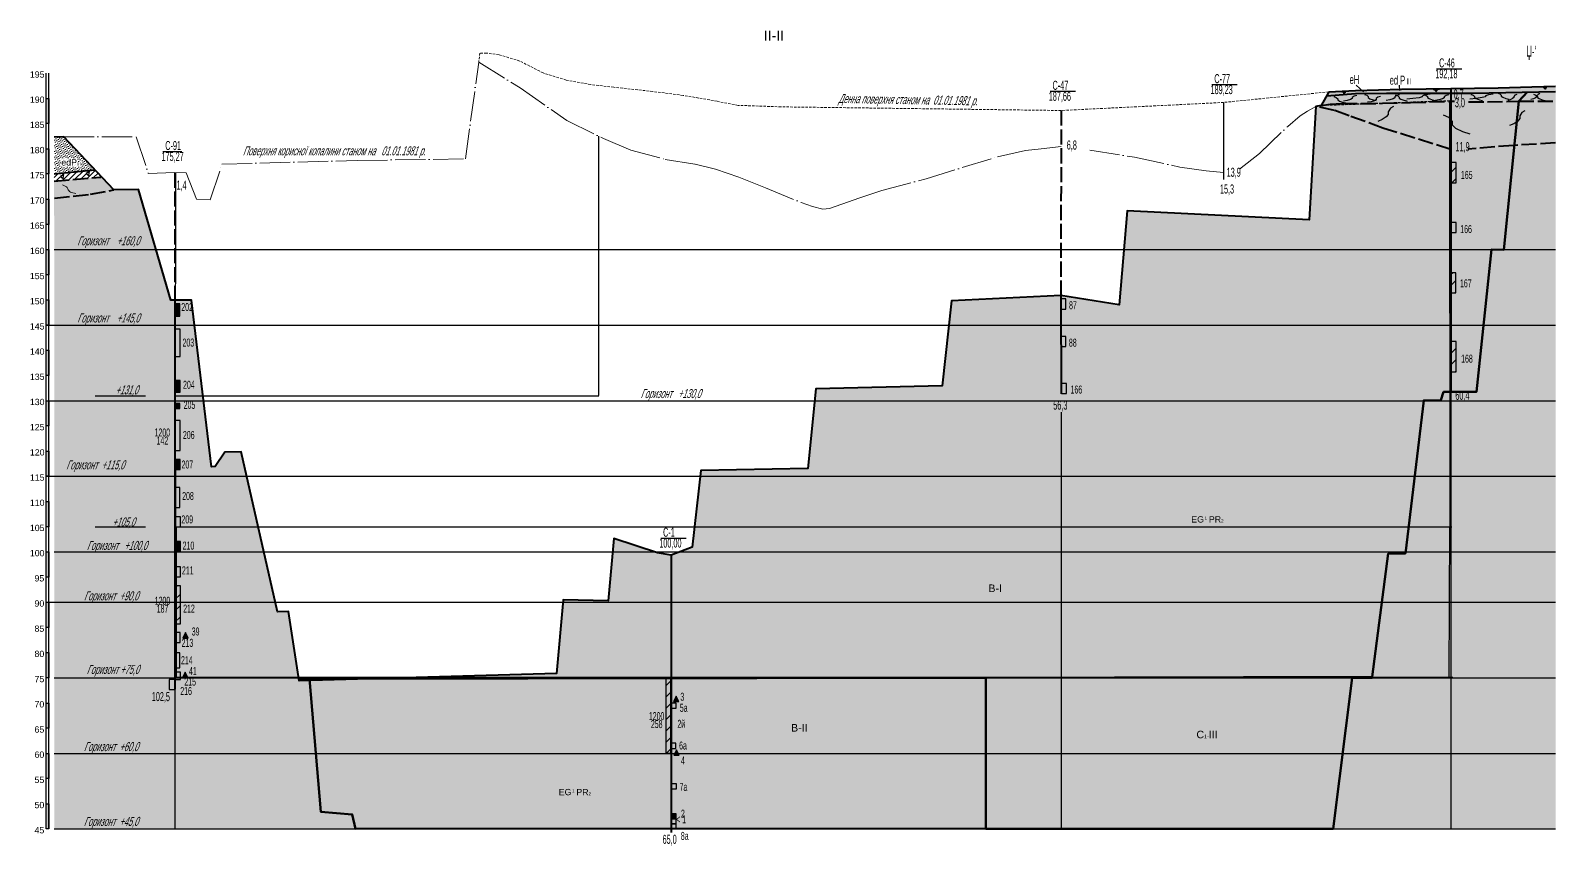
# Model space of a CAD drawing. Header units: millimetres. Extents: x 22962 to 25865, y 7703 to 10550.
# Drawn here: x 22962 to 24172, y 9159 to 9807 of the extents above; entities that cross this region are included whole.
import ezdxf

# ---------------------------------------------------------------- set-up
doc = ezdxf.new("R2010")
doc.units = ezdxf.units.MM
for name, pattern in [('ACAD_ISO02W100', [15, 12, -3]), ('ACAD_ISO04W100', [30, 24, -3, 0, -3]), ('DASHED', [0.75, 0.5, -0.25]), ('JIS_02_2.0', [3, 2, -1])]:
    doc.linetypes.add(name, pattern=pattern)
doc.styles.get("Standard").update_dxf_attribs({"font": 'arial.ttf'})

msp = doc.modelspace()

# ---------------------------------------------------------------- hatches: boundary and pattern name
at = {"lineweight": 20}
h = msp.add_hatch(dxfattribs=at)
h.set_pattern_fill('CROSS', scale=2)
h.paths.add_polyline_path([(23986.3, 9747.1), (23982.1, 9746.2), (23976.8, 9656.2), (23832.3, 9663.4), (23826, 9588.8), (23779.6, 9596.1), (23692.7, 9591.8), (23685.3, 9524.4), (23585.2, 9521.9), (23578.8, 9458.8), (23493.9, 9457.2), (23486.9, 9396.3), (23470.2, 9389.9), (23459.4, 9391.8), (23424.7, 9403.1), (23420.3, 9353.6), (23384.5, 9354.4), (23379.4, 9296.1), (23175.1, 9290.2), (23166.7, 9345.3), (23157.9, 9345), (23128.9, 9472.1), (23116, 9471.7), (23108.3, 9460.4), (23105.4, 9460.1), (23089.5, 9592.3), (23073.1, 9592.3), (23047.5, 9680.3), (23028, 9680), (23018.3, 9690.3), (22980.6, 9686.9), (22980.7, 9172.6), (24172.2, 9172.6), (24172.2, 9750.4), (24172.2, 9758.1), (24106.3, 9756.8), (24089.1, 9756.7), (24038, 9756.7), (24014.2, 9756.7), (23990.6, 9754.7)])
h = msp.add_hatch(dxfattribs=at)
h.set_pattern_fill('DOTS', angle=45)
h.paths.add_polyline_path([(24172.2, 9758.1), (24106.3, 9756.8), (24089.1, 9756.7), (24038, 9756.7), (24014.2, 9756.7), (23990.6, 9754.7), (23992.3, 9757.8), (24013.4, 9759), (24049.9, 9759.9), (24089.1, 9760.6), (24126.7, 9760.9), (24153.4, 9761.7), (24172.2, 9762.3)])
h = msp.add_hatch(color=256)
h.dxf.hatch_style = 1
h.paths.add_polyline_path([(22976.3, 9732.6), (22974.3, 9732.6), (22974.3, 9752.6), (22976.3, 9752.6)])
h = msp.add_hatch(dxfattribs=at)
h.set_pattern_fill('DOTS', angle=45)
h.paths.add_polyline_path([(22980.7, 9692.6), (23012.9, 9696), (22988.3, 9722), (22980.6, 9721.9)])
h = msp.add_hatch(color=256)
h.dxf.hatch_style = 1
h.paths.add_polyline_path([(22976.3, 9692.6), (22974.3, 9692.6), (22974.3, 9712.6), (22976.3, 9712.6)])
h = msp.add_hatch(dxfattribs=at)
h.set_pattern_fill('ANSI31', color=32)
h.paths.add_polyline_path([(22980.7, 9692.6), (22980.6, 9686.9), (23018.3, 9690.3), (23012.9, 9696)])
h = msp.add_hatch()
h.set_pattern_fill('ANSI31', scale=2)
h.paths.add_polyline_path([(24089.3, 9685.6), (24093.3, 9685.6), (24093.3, 9701.6), (24089.3, 9701.6)])
h = msp.add_hatch(color=256)
h.dxf.hatch_style = 1
h.paths.add_polyline_path([(22976.3, 9652.6), (22974.3, 9652.6), (22974.3, 9672.6), (22976.3, 9672.6)])
h = msp.add_hatch(color=256)
h.dxf.hatch_style = 1
h.paths.add_polyline_path([(22976.3, 9612.6), (22974.3, 9612.6), (22974.3, 9632.6), (22976.3, 9632.6)])
h = msp.add_hatch()
h.set_pattern_fill('ANSI31', scale=2)
h.paths.add_polyline_path([(24089.2, 9598.2), (24093.2, 9598.2), (24093.2, 9614.2), (24089.2, 9614.2)])
h = msp.add_hatch(color=256)
h.dxf.hatch_style = 1
h.paths.add_polyline_path([(22976.3, 9572.6), (22974.3, 9572.6), (22974.3, 9592.6), (22976.3, 9592.6)])
h = msp.add_hatch(color=7)
h.dxf.hatch_style = 1
h.paths.add_polyline_path([(23076.3, 9579.6), (23080.3, 9579.6), (23080.3, 9589.6), (23076.3, 9589.6)])
h = msp.add_hatch(color=7)
h.dxf.hatch_style = 1
h.paths.add_polyline_path([(23076.5, 9547.6), (23080.5, 9547.6), (23080.5, 9569.4), (23076.5, 9569.4)])
h = msp.add_hatch(color=256)
h.dxf.hatch_style = 1
h.paths.add_polyline_path([(22976.3, 9532.6), (22974.3, 9532.6), (22974.3, 9552.6), (22976.3, 9552.6)])
h = msp.add_hatch()
h.set_pattern_fill('ANSI31', scale=2)
h.paths.add_polyline_path([(24089.4, 9535.5), (24093.4, 9535.5), (24093.4, 9559.5), (24089.4, 9559.5)])
h = msp.add_hatch(color=7)
h.dxf.hatch_style = 1
h.paths.add_polyline_path([(23076.6, 9519.4), (23080.6, 9519.4), (23080.6, 9528.7), (23076.6, 9528.7)])
h = msp.add_hatch(color=256)
h.dxf.hatch_style = 1
h.paths.add_polyline_path([(22976.3, 9492.6), (22974.3, 9492.6), (22974.3, 9512.6), (22976.3, 9512.6)])
h = msp.add_hatch(color=9)
h.dxf.hatch_style = 1
h.paths.add_polyline_path([(23076.4, 9506.4), (23080.4, 9506.4), (23080.4, 9510.4), (23076.4, 9510.4)])
h = msp.add_hatch(color=256)
h.dxf.hatch_style = 1
h.paths.add_polyline_path([(22976.3, 9452.6), (22974.3, 9452.6), (22974.3, 9472.6), (22976.3, 9472.6)])
h = msp.add_hatch(color=9)
h.dxf.hatch_style = 1
h.paths.add_polyline_path([(23076.2, 9458), (23080.6, 9458), (23080.6, 9466), (23076.2, 9466)])
h = msp.add_hatch(color=7)
h.dxf.hatch_style = 1
h.paths.add_polyline_path([(23076.4, 9427.8), (23080.4, 9427.8), (23080.4, 9443.8), (23076.4, 9443.8)])
h = msp.add_hatch(color=256)
h.dxf.hatch_style = 1
h.paths.add_polyline_path([(22976.3, 9412.6), (22974.3, 9412.6), (22974.3, 9432.6), (22976.3, 9432.6)])
h = msp.add_hatch(color=256)
h.dxf.hatch_style = 1
h.paths.add_polyline_path([(22976.3, 9372.6), (22974.3, 9372.6), (22974.3, 9392.6), (22976.3, 9392.6)])
h = msp.add_hatch(color=7)
h.dxf.hatch_style = 1
h.paths.add_polyline_path([(23076.5, 9392.9), (23080.9, 9392.9), (23080.9, 9400.9), (23076.5, 9400.9)])
h = msp.add_hatch()
h.set_pattern_fill('ANSI31', scale=2)
h.paths.add_polyline_path([(23076.5, 9335.5), (23080.9, 9335.5), (23080.9, 9365.5), (23076.5, 9365.5)])
h = msp.add_hatch(color=256)
h.dxf.hatch_style = 1
h.paths.add_polyline_path([(22976.3, 9332.6), (22974.3, 9332.6), (22974.3, 9352.6), (22976.3, 9352.6)])
h = msp.add_hatch(color=7)
h.dxf.hatch_style = 1
h.paths.add_polyline_path([(23082.7, 9324.2), (23087, 9324.2), (23084.8, 9328.5)])
h = msp.add_hatch(color=256)
h.dxf.hatch_style = 1
h.paths.add_polyline_path([(22976.3, 9292.6), (22974.3, 9292.6), (22974.3, 9312.6), (22976.3, 9312.6)])
h = msp.add_hatch(color=7)
h.dxf.hatch_style = 1
h.paths.add_polyline_path([(23082.5, 9292.8), (23086.8, 9292.8), (23084.6, 9297.1)])
h = msp.add_hatch()
h.set_pattern_fill('ANSI31', scale=2)
h.paths.add_polyline_path([(23466, 9232.9), (23470, 9232.9), (23470, 9292.9), (23466, 9292.9)])
h = msp.add_hatch(color=256)
h.dxf.hatch_style = 1
h.paths.add_polyline_path([(22976.3, 9252.6), (22974.3, 9252.6), (22974.3, 9272.6), (22976.3, 9272.6)])
h = msp.add_hatch(color=7)
h.dxf.hatch_style = 1
h.paths.add_polyline_path([(23472.2, 9273.8), (23476.5, 9273.8), (23474.3, 9278.1)])
h = msp.add_hatch(color=7)
h.dxf.hatch_style = 1
h.paths.add_polyline_path([(23472.4, 9231.2), (23476.7, 9231.2), (23474.6, 9235.5)])
h = msp.add_hatch(color=256)
h.dxf.hatch_style = 1
h.paths.add_polyline_path([(22976.3, 9212.6), (22974.3, 9212.6), (22974.3, 9232.6), (22976.3, 9232.6)])
h = msp.add_hatch(color=256)
h.dxf.hatch_style = 1
h.paths.add_polyline_path([(22976.3, 9172.6), (22974.3, 9172.6), (22974.3, 9192.6), (22976.3, 9192.6)])
h = msp.add_hatch(color=9)
h.dxf.hatch_style = 1
h.paths.add_polyline_path([(23470.2, 9180.6), (23474.3, 9180.6), (23474.3, 9184.6), (23470.2, 9184.6)])

# ---------------------------------------------------------------- linework, layer by layer
at = {"color": 7, "linetype": 'Continuous'}
for p, q in [((24077.8, 9776.2), (24097.9, 9776.2)), ((23771.1, 9758.3), (23791.2, 9758.3)), ((23899.5, 9763.6), (23919.6, 9763.6)), ((23066.9, 9710.5), (23081.8, 9710.5)), ((22980.7, 9632.6), (24172.2, 9632.6)), ((22980.7, 9572.6), (24172.2, 9572.6)), ((23013.1, 9516.6), (23053.1, 9516.6)), ((22980.7, 9512.6), (24172.2, 9512.6)), ((22980.7, 9452.6), (24172.2, 9452.6)), ((23013.1, 9412.6), (23053.1, 9412.6)), ((22980.7, 9392.6), (24172.2, 9392.6)), ((23462, 9403.5), (23482.1, 9403.6)), ((22980.7, 9352.6), (24172.2, 9352.6)), ((22980.7, 9292.6), (24172.2, 9292.6)), ((22980.7, 9232.6), (24172.2, 9232.6)), ((22980.7, 9172.6), (24172.2, 9172.6))]:
    msp.add_line(p, q, dxfattribs=at)
at = {"color": 1, "linetype": 'Continuous'}
msp.add_line((23076.8, 9516.6), (23412.8, 9516.6), dxfattribs=at)
at = {"color": 5, "linetype": 'Continuous'}
msp.add_line((23076.3, 9412.6), (24089.8, 9412.6), dxfattribs=at)
at = {"color": 5, "linetype": 'Continuous', "lineweight": 20}
msp.add_line((23077.2, 9293.1), (24090.7, 9293.1), dxfattribs=at)
at = {"color": 7, "linetype": 'ACAD_ISO04W100', "lineweight": 20}
for points in [[(22988.3, 9722), (23045.6, 9722), (23055.3, 9693.1), (23076.3, 9693.7), (23085.5, 9693.4), (23093.7, 9672.7), (23104.3, 9672.2), (23113.8, 9700.4), (23221.2, 9703.3), (23307, 9704.6), (23317.6, 9781.4), (23350.4, 9761), (23387.4, 9735.1), (23416.5, 9720.8), (23438.2, 9711.6), (23465.5, 9704.2), (23489.3, 9700.5), (23505.4, 9696.3), (23523.9, 9690), (23545.3, 9681.5), (23573.4, 9669.9), (23582.6, 9666.8), (23590.6, 9664.7), (23596.1, 9665.2), (23605.7, 9668.7), (23620, 9673.8), (23637.4, 9679.4), (23672.6, 9688.8), (23729.2, 9706.2), (23751.5, 9711.3), (23763.9, 9712.7), (23779.8, 9714.3), (23779.8, 9714.3)], [(23921.3, 9696.3), (23937.2, 9708.8), (23959.7, 9730.4), (23969.5, 9738.7), (23975.3, 9742.4), (23982.1, 9746.2)], [(23802.5, 9711.4), (23838, 9705.9), (23874, 9698.1), (23894.9, 9695.2), (23908.8, 9693.9)]]:
    msp.add_lwpolyline(points, dxfattribs=at)
at = {"color": 7, "linetype": 'JIS_02_2.0', "lineweight": 20}
msp.add_lwpolyline([(23992.3, 9757.8), (23908.8, 9749.4), (23779.8, 9743), (23557.5, 9745.9), (23523.4, 9747.1), (23506.8, 9750.3), (23492.2, 9752.9), (23479.8, 9755), (23455.7, 9758.1), (23424.7, 9761.5), (23406.5, 9763.6), (23386.9, 9767.2), (23368.7, 9772.8), (23350.1, 9782.3), (23333.7, 9787.3), (23323.9, 9788.6), (23318.4, 9788.6), (23317.6, 9781.4)], dxfattribs=at)
for points in [[(22974.3, 9172.6), (22974.3, 9772.6)], [(22976.3, 9172.6), (22976.3, 9772.6)]]:
    msp.add_lwpolyline(points)
at = {"color": 7, "linetype": 'Continuous', "lineweight": 40}
for points in [[(23992.3, 9757.8), (23986.3, 9747.1), (23982.1, 9746.2), (23976.8, 9656.2), (23832.3, 9663.4), (23826, 9588.8), (23779.6, 9596.1), (23692.7, 9591.8), (23685.3, 9524.4), (23585.2, 9521.9), (23578.8, 9458.8), (23493.9, 9457.2), (23486.9, 9396.3), (23470.2, 9389.9), (23459.4, 9391.8), (23424.7, 9403.1), (23420.3, 9353.6), (23384.5, 9354.4), (23379.4, 9296.1), (23175.1, 9290.2), (23166.7, 9345.3), (23157.9, 9345), (23128.9, 9472.1), (23116, 9471.7), (23108.3, 9460.4), (23105.4, 9460.1), (23089.5, 9592.3), (23073.1, 9592.3), (23047.5, 9680.3), (23028, 9680), (22988.3, 9722)], [(23990.6, 9754.7), (24013.4, 9756.6), (24038, 9756.7), (24089.1, 9756.7), (24106.3, 9756.8), (24172.2, 9758.1)], [(23992.3, 9757.8), (24013.4, 9759), (24049.9, 9759.9), (24089.1, 9760.6), (24126.7, 9760.9), (24153.4, 9761.7), (24172.2, 9762.3)], [(24089.1, 9760.6), (24089.1, 9519)], [(22980.7, 9692.6), (23013, 9696)], [(23076.3, 9592.6), (23076.3, 9283.6)], [(23779.6, 9596.1), (23779.8, 9518)], [(23470.2, 9389.9), (23470.2, 9169.9)]]:
    msp.add_lwpolyline(points, dxfattribs=at)
at = {"color": 5, "lineweight": 50}
for points in [[(23183.3, 9291.7), (23192.2, 9186.3), (23217.2, 9184.1), (23219.8, 9172.6), (23720.1, 9173.1), (23720.1, 9292.7), (24026.6, 9293.3), (24039.4, 9391.3), (24053.1, 9391.4), (24067.6, 9512.9), (24081.3, 9513.1), (24083.3, 9519.6), (24109.5, 9519.7), (24121.5, 9632.7), (24131.3, 9632.4), (24143.1, 9750.3), (24149.7, 9757.6)], [(23720.1, 9292.7), (23174.9, 9291.7)]]:
    msp.add_lwpolyline(points, dxfattribs=at)
at = {"color": 7, "linetype": 'Continuous'}
for points in [[(24002.1, 9758.3), (24007.1, 9758.3), (24002.7, 9757.7), (24005.7, 9757.3), (24003.7, 9756.9), (24004.8, 9756.6), (24004.4, 9756.4)], [(24014.1, 9763.1), (24019.9, 9757.8)], [(24020.5, 9755.7), (24022.4, 9755.2), (24023.6, 9754), (24023.6, 9753.2), (24024.9, 9752.3), (24027.4, 9751.4), (24029.9, 9750.9)], [(24048, 9763.1), (24048.5, 9758.8)], [(24072.6, 9755.9), (24068.9, 9755.4), (24066.4, 9754.5), (24066.4, 9753.8), (24064, 9753.1), (24059, 9752.4), (24054.1, 9751.9)], [(24067.5, 9755.8), (24069.4, 9755.2), (24070.7, 9754.1), (24070.7, 9753.2), (24071.9, 9752.4), (24074.4, 9751.5), (24076.9, 9750.9)], [(24075.1, 9760), (24080.1, 9760), (24075.7, 9759.4), (24078.6, 9759), (24076.7, 9758.6), (24077.8, 9758.2), (24077.4, 9758.1)], [(24122.7, 9756), (24119, 9755.5), (24116.6, 9754.6), (24116.6, 9753.9), (24114.1, 9753.2), (24109.2, 9752.5), (24104.3, 9752)], [(24104.9, 9755.8), (24106.8, 9755.3), (24108, 9754.1), (24108, 9753.3), (24109.3, 9752.4), (24111.8, 9751.6), (24114.3, 9751)], [(24126, 9756.9), (24127.9, 9756.3), (24129.1, 9755.2), (24129.1, 9754.3), (24130.4, 9753.5), (24132.9, 9752.6), (24135.4, 9752)], [(24141.4, 9755.6), (24140, 9755.1), (24139, 9754), (24139, 9753.2), (24138.1, 9752.4), (24136.2, 9751.6), (24134.4, 9751)], [(24159.7, 9756.4), (24158.3, 9755.8), (24157.4, 9754.7), (24157.4, 9753.9), (24156.4, 9753.1), (24154.6, 9752.3), (24152.7, 9751.7)], [(24154.7, 9755.9), (24156.6, 9755.3), (24157.8, 9754.2), (24157.8, 9753.3), (24159.1, 9752.5), (24161.6, 9751.6), (24164.1, 9751)], [(24161.7, 9762), (24166.7, 9762), (24162.3, 9761.3), (24165.3, 9760.9), (24163.3, 9760.5), (24164.4, 9760.2), (24164, 9760)], [(23982.1, 9746.2), (23982.1, 9746.2)], [(23996.3, 9754), (23998.2, 9753.4), (23999.4, 9752.2), (23999.4, 9751.4), (24000.7, 9750.5), (24003.2, 9749.7), (24005.7, 9749.1)], [(24014.4, 9755), (24012.3, 9754.5), (24010.9, 9753.4), (24010.9, 9752.6), (24009.5, 9751.8), (24006.8, 9751), (24004, 9750.5)], [(24033.4, 9754), (24031.3, 9753.5), (24029.9, 9752.4), (24029.9, 9751.6), (24028.5, 9750.8), (24025.8, 9750), (24023, 9749.5)], [(24043.5, 9746.1), (24041.1, 9744.8), (24039.4, 9742), (24039.4, 9739.9), (24037.8, 9737.9), (24034.6, 9735.8), (24031.3, 9734.4)], [(24048.3, 9755.4), (24046.2, 9754.9), (24044.8, 9753.8), (24044.8, 9753), (24043.4, 9752.2), (24040.6, 9751.4), (24037.9, 9750.9)], [(24045, 9755.4), (24046.9, 9754.8), (24048.2, 9753.7), (24048.2, 9752.8), (24049.4, 9752), (24051.9, 9751.1), (24054.5, 9750.6)], [(24087.3, 9755.5), (24085.3, 9754.9), (24083.9, 9753.9), (24083.9, 9753.1), (24082.5, 9752.3), (24079.7, 9751.5), (24076.9, 9750.9)], [(24083.1, 9739.5), (24087.3, 9737.7), (24090.1, 9734.2), (24090.1, 9731.6), (24092.9, 9729), (24098.5, 9726.3), (24104.2, 9724.6)], [(24147.9, 9742.8), (24145.5, 9741.4), (24143.9, 9738.7), (24143.9, 9736.6), (24142.2, 9734.5), (24139, 9732.4), (24135.7, 9731.1)], [(23908.8, 9693.9), (23908.8, 9688.2)]]:
    msp.add_lwpolyline(points, dxfattribs=at)
for points in [[(22976.3, 9732.6), (22974.3, 9732.6), (22974.3, 9752.6), (22976.3, 9752.6)], [(22976.3, 9692.6), (22974.3, 9692.6), (22974.3, 9712.6), (22976.3, 9712.6)], [(22985.6, 9690.5), (22987.8, 9689.1), (22988.3, 9692.2)], [(23006, 9692.9), (23008.2, 9691.5), (23008.7, 9694.6)], [(22976.3, 9652.6), (22974.3, 9652.6), (22974.3, 9672.6), (22976.3, 9672.6)], [(22976.3, 9612.6), (22974.3, 9612.6), (22974.3, 9632.6), (22976.3, 9632.6)], [(22976.3, 9572.6), (22974.3, 9572.6), (22974.3, 9592.6), (22976.3, 9592.6)], [(22976.3, 9532.6), (22974.3, 9532.6), (22974.3, 9552.6), (22976.3, 9552.6)], [(22976.3, 9492.6), (22974.3, 9492.6), (22974.3, 9512.6), (22976.3, 9512.6)], [(22976.3, 9452.6), (22974.3, 9452.6), (22974.3, 9472.6), (22976.3, 9472.6)], [(22976.3, 9412.6), (22974.3, 9412.6), (22974.3, 9432.6), (22976.3, 9432.6)], [(22976.3, 9372.6), (22974.3, 9372.6), (22974.3, 9392.6), (22976.3, 9392.6)], [(22976.3, 9332.6), (22974.3, 9332.6), (22974.3, 9352.6), (22976.3, 9352.6)], [(23082.7, 9324.2), (23087, 9324.2), (23084.8, 9328.5)], [(22976.3, 9292.6), (22974.3, 9292.6), (22974.3, 9312.6), (22976.3, 9312.6)], [(23082.5, 9292.8), (23086.8, 9292.8), (23084.6, 9297.1)], [(22976.3, 9252.6), (22974.3, 9252.6), (22974.3, 9272.6), (22976.3, 9272.6)], [(23472.2, 9273.8), (23476.5, 9273.8), (23474.3, 9278.1)], [(23472.4, 9231.2), (23476.7, 9231.2), (23474.6, 9235.5)], [(22976.3, 9212.6), (22974.3, 9212.6), (22974.3, 9232.6), (22976.3, 9232.6)], [(22976.3, 9172.6), (22974.3, 9172.6), (22974.3, 9192.6), (22976.3, 9192.6)]]:
    msp.add_lwpolyline(points, close=True)
at = {"color": 7, "linetype": 'DASHED'}
for points in [[(23908.8, 9749.4), (23908.8, 9693.9)], [(24089.1, 9519), (24089.1, 9172.6)], [(23779.8, 9503.4), (23779.8, 9172.6)], [(23076.3, 9283.6), (23076.3, 9172.8)]]:
    msp.add_lwpolyline(points, dxfattribs=at)
at = {"color": 7, "linetype": 'ACAD_ISO02W100', "lineweight": 40}
for points in [[(24089.1, 9712.1), (24035.2, 9729.1), (24008.4, 9738.8), (23996.9, 9743.1), (23982.1, 9746.2)], [(23986.3, 9747.1), (23993.3, 9748), (24002.7, 9748.5), (24034.9, 9748.7), (24057.2, 9749.3), (24089.1, 9750.3), (24092, 9750.4)], [(24103.2, 9749.8), (24143.1, 9750.3), (24172.2, 9750.4)], [(23779.8, 9743), (23779.6, 9596.1)], [(24172.2, 9717.3), (24139, 9715.3), (24102.5, 9712.3)], [(22980.6, 9686.9), (23017.7, 9690.2)], [(23076.3, 9693.7), (23076.3, 9592.6)], [(22980.9, 9673.5), (23009.5, 9676.6), (23028, 9680)]]:
    msp.add_lwpolyline(points, dxfattribs=at)
at = {"color": 5, "linetype": 'JIS_02_2.0'}
msp.add_lwpolyline([(24088.2, 9750.6), (23986.6, 9746.9)], dxfattribs=at)
at = {"color": 5, "linetype": 'Continuous'}
for points in [[(24088.7, 9412.9), (24088.2, 9750.6)], [(23077.3, 9411.4), (23076.9, 9516.6)]]:
    msp.add_lwpolyline(points, dxfattribs=at)
at = {"lineweight": 40}
msp.add_lwpolyline([(22988.3, 9722), (22980.6, 9721.9)], dxfattribs=at)
at = {"color": 1, "linetype": 'Continuous'}
for points in [[(23412.9, 9516.7), (23412.9, 9722.5)], [(23076.8, 9516.7), (23077.3, 9693.4)]]:
    msp.add_lwpolyline(points, dxfattribs=at)
at = {"color": 7, "linetype": 'Continuous'}
for points in [[(24089.3, 9685.6), (24093.3, 9685.6), (24093.3, 9701.6), (24089.3, 9701.6)], [(24089.3, 9646.1), (24093.3, 9646.1), (24093.3, 9654.1), (24089.3, 9654.1)], [(24089.2, 9598.2), (24093.2, 9598.2), (24093.2, 9614.2), (24089.2, 9614.2)], [(23076.3, 9579.6), (23080.3, 9579.6), (23080.3, 9589.6), (23076.3, 9589.6)], [(23779.6, 9585.4), (23783.6, 9585.4), (23783.6, 9593.4), (23779.6, 9593.4)], [(23076.5, 9547.6), (23080.5, 9547.6), (23080.5, 9569.4), (23076.5, 9569.4)], [(23779.6, 9555.6), (23783.6, 9555.6), (23783.6, 9563.6), (23779.6, 9563.6)], [(24089.4, 9535.5), (24093.4, 9535.5), (24093.4, 9559.5), (24089.4, 9559.5)], [(23076.6, 9519.4), (23080.6, 9519.4), (23080.6, 9528.7), (23076.6, 9528.7)], [(23780, 9518.2), (23784, 9518.2), (23784, 9526.2), (23780, 9526.2)], [(23076.4, 9506.4), (23080.4, 9506.4), (23080.4, 9510.4), (23076.4, 9510.4)], [(23076.5, 9473), (23080.5, 9473), (23080.5, 9497), (23076.5, 9497)], [(23076.2, 9458), (23080.6, 9458), (23080.6, 9466), (23076.2, 9466)], [(23076.4, 9427.8), (23080.4, 9427.8), (23080.4, 9443.8), (23076.4, 9443.8)], [(23076.4, 9412.5), (23080.8, 9412.5), (23080.8, 9420.5), (23076.4, 9420.5)], [(23076.5, 9392.9), (23080.9, 9392.9), (23080.9, 9400.9), (23076.5, 9400.9)], [(23076.5, 9372.8), (23080.9, 9372.8), (23080.9, 9380.8), (23076.5, 9380.8)], [(23076.5, 9335.5), (23080.9, 9335.5), (23080.9, 9365.5), (23076.5, 9365.5)], [(23076.3, 9320.7), (23080.7, 9320.7), (23080.7, 9328.7), (23076.3, 9328.7)], [(23076.4, 9300.5), (23080.4, 9300.5), (23080.4, 9312.5), (23076.4, 9312.5)], [(23076.5, 9291.2), (23080.9, 9291.2), (23080.9, 9297.2), (23076.5, 9297.2)], [(23072, 9283.4), (23076.4, 9283.4), (23076.4, 9291.4), (23072, 9291.4)], [(23466, 9232.9), (23470, 9232.9), (23470, 9292.9), (23466, 9292.9)], [(23470.2, 9268.6), (23474.3, 9268.6), (23474.3, 9272.6), (23470.2, 9272.6)], [(23469.9, 9236.6), (23473.9, 9236.6), (23473.9, 9240.6), (23469.9, 9240.6)], [(23470.5, 9204.4), (23474.6, 9204.4), (23474.6, 9208.4), (23470.5, 9208.4)], [(23470.2, 9180.6), (23474.3, 9180.6), (23474.3, 9184.6), (23470.2, 9184.6)], [(23470.2, 9176.6), (23474.3, 9176.6), (23474.3, 9180.6), (23470.2, 9180.6)], [(23470.2, 9172.6), (23474.2, 9172.6), (23474.2, 9176.6), (23470.2, 9176.6)]]:
    msp.add_lwpolyline(points, close=True, dxfattribs=at)
at = {"lineweight": 20}
msp.add_lwpolyline([(22987.3, 9684.1), (22990.4, 9682.3, -0.155477), (22991.6, 9680.1, 0.213856), (22994.4, 9678), (22997.9, 9677.1)], format="xyb", dxfattribs=at)
at = {"color": 4}
for points in [[(22974.3, 9572.6), (23243.7, 9572.6)], [(22974.3, 9512.6), (23243.7, 9512.6)], [(22974.3, 9452.6), (23243.7, 9452.6)], [(22974.3, 9352.6), (23243.7, 9352.6)]]:
    msp.add_lwpolyline(points, dxfattribs=at)
at = {"color": 3, "linetype": 'Continuous'}
for points in [[(23077.7, 9293.3), (23077.7, 9411.8)], [(24087.9, 9292.7), (24088.4, 9412.3)]]:
    msp.add_lwpolyline(points, dxfattribs=at)
at = {"color": 3, "linetype": 'Continuous', "lineweight": 50}
msp.add_lwpolyline([(23720, 9172.6), (23995.6, 9172.6), (24010.9, 9292.7), (24026.6, 9292.7), (24026.6, 9293.3)], dxfattribs=at)

# ---------------------------------------------------------------- texts
at = {"color": 7, "width": 0.5}
for s, height, p in [('Џ\xad‘', 8.73, (24149.1, 9785.7)), ('C-46', 7.2, (24079.8, 9777.2)), ('C-77', 7.2, (23901.4, 9764.7)), ('eH', 7.14, (24008.8, 9764)), ('ed P   ', 7.14, (24040.6, 9763.5)), ('III', 4.74, (24054, 9763.8)), ('192,18', 7.2, (24076.8, 9768.6)), ('187,66', 7.2, (23770, 9750.7)), ('C-47', 7.2, (23773, 9759.4)), ('189,23', 7.2, (23898.4, 9756)), ('0,7', 7.2, (24091.3, 9752.5)), ('3,0', 7.2, (24092.3, 9745.6)), ('6,8', 7.2, (23784.3, 9712)), ('175,27', 7.2, (23065.8, 9702.9)), ('C-91', 7.2, (23068.8, 9711.6)), ('11,9', 7.2, (24092.8, 9710.7)), ('13,9', 7.2, (23911.2, 9690.4)), ('165', 6.35, (24097.1, 9688.7)), ('1,4', 7.2, (23077.7, 9680.2)), ('15,3', 7.2, (23905.9, 9677.1)), ('166', 6.35, (24096.6, 9645.7)), ('167', 6.35, (24096.4, 9602.6)), ('202', 6.35, (23081.5, 9583.8)), ('87', 6.35, (23786.1, 9585.2)), ('203', 6.35, (23082.5, 9555.6)), ('88', 6.35, (23786, 9555.5)), ('168', 6.35, (24097.3, 9542.8)), ('204', 6.35, (23082.9, 9522.1)), ('166', 6.35, (23787.3, 9518.3)), ('60,4', 7.2, (24092.7, 9513.3)), ('205', 6.35, (23083.4, 9506.1)), ('56,3', 7.2, (23773.6, 9505.5)), ('1200', 6.35, (23060.3, 9484.2)), ('142', 6.35, (23061.9, 9477.8)), ('206', 6.35, (23082.8, 9482.2)), ('207', 6.35, (23081.7, 9458.8)), ('208', 6.35, (23082.2, 9433.8)), ('209', 6.35, (23081.6, 9415.2)), ('C-1', 7.2, (23463.9, 9404.6)), ('210', 6.35, (23082.6, 9394.4)), ('100,00', 7.2, (23460.9, 9396)), ('211', 6.35, (23082, 9374.7)), ('1200', 6.35, (23060.4, 9350.6)), ('187', 6.35, (23062, 9344.3)), ('212', 6.35, (23083, 9344.4)), ('39', 6.35, (23089.8, 9326.2)), ('213', 6.35, (23081.8, 9317.2)), ('214', 6.35, (23081.3, 9303.4)), ('41', 6.35, (23087.6, 9294.8)), ('216', 6.35, (23080.7, 9279)), ('215', 6.35, (23083.9, 9286.4)), ('102,5', 7.2, (23058.1, 9274.1)), ('5а', 6.35, (23477.2, 9265.6)), ('3', 6.35, (23477.6, 9274.4)), ('1200', 6.35, (23452.6, 9259)), ('2й', 6.35, (23475.3, 9252.9)), ('258', 6.35, (23454.2, 9252.7)), ('6а', 6.35, (23476.6, 9235.7)), ('4', 6.35, (23478.1, 9223.8)), ('7а', 6.35, (23477, 9202.8)), ('2', 6.35, (23478.1, 9181.6)), ('< 1', 6.35, (23474.3, 9177.2)), ('65,0', 7.2, (23463.5, 9160.8)), ('8а', 6.35, (23478, 9163.9))]:
    msp.add_text(s, height=height, dxfattribs=at).set_placement(p)
at = {"color": 7, "oblique": 20, "width": 0.52381}
msp.add_text('Денна поверхня станом на  01.01.1981 р.', height=7.204, rotation=359, dxfattribs=at).set_placement((23603, 9749))
at = {"color": 7, "oblique": 20}
for s, height, width, p in [('Поверхня корисної копалини станом на   01.01.1981 р.', 7.204, 0.546296, (23130.3, 9707.4)), ('Горизонт    +160,0', 7.204, 0.558824, (22998.9, 9636)), ('Горизонт    +145,0', 7.204, 0.558824, (22998.9, 9574.7)), (' +131,0', 7.2, 0.5, (23027.7, 9517.6)), ('Горизонт   +130,0', 7.204, 0.558824, (23446, 9514.7)), ('Горизонт  +115,0', 7.204, 0.558824, (22990.1, 9458.1)), (' +105,0', 7.2, 0.5, (23025.1, 9412.7)), ('Горизонт   +100,0', 7.204, 0.558824, (23006.5, 9394.1)), ('Горизонт  +90,0', 7.204, 0.5625, (23004.2, 9354.1)), ('Горизонт +75,0', 7.204, 0.5625, (23006.4, 9295.7)), ('Горизонт  +60,0', 7.204, 0.5625, (23004.1, 9234.4)), ('Горизонт  +45,0', 7.204, 0.5625, (23004.1, 9175))]:
    msp.add_text(s, height=height, dxfattribs=dict(at, width=width)).set_placement(p)
at = {"attachment_point": 1}
for s, width, insert, char_height in [('ІІ-ІІ', 37.474, (23543.8, 9806.5), 8), ('195', 6.882, (22961.3, 9774.1), 5), ('190', 6.882, (22961.3, 9754.1), 5), ('185', 6.882, (22961.3, 9734.1), 5), ('180', 6.882, (22961.3, 9714.1), 5), ('175', 6.882, (22961.3, 9694.1), 5), ('170', 6.882, (22961.3, 9674.1), 5), ('165', 6.882, (22961.3, 9654.1), 5), ('160', 6.882, (22961.3, 9634.1), 5), ('155', 6.882, (22961.3, 9614.1), 5), ('150', 6.882, (22961.3, 9594.1), 5), ('145', 6.882, (22961.3, 9574.1), 5), ('140', 6.882, (22961.3, 9554.1), 5), ('135', 6.882, (22961.3, 9534.1), 5), ('130', 6.882, (22961.3, 9514.1), 5), ('125', 6.882, (22961.3, 9494.1), 5), ('120', 6.882, (22961.3, 9474.1), 5), ('115', 6.882, (22961.3, 9454.1), 5), ('110', 6.882, (22961.3, 9434.1), 5), ('105', 6.882, (22961.3, 9414.1), 5), ('100', 6.882, (22961.3, 9394.1), 5), ('95', 6.882, (22965, 9374.1), 5), ('{\\H2x;В-І}', 15.593, (23722.1, 9366.7), 3), ('90', 6.882, (22965, 9354.1), 5), ('85', 6.882, (22965, 9334.1), 5), ('80', 6.882, (22965, 9314.1), 5), ('75', 6.882, (22965, 9294.1), 5), ('70', 6.882, (22965, 9274.1), 5), ('65', 6.882, (22965, 9254.1), 5), ('{\\H2x;В-ІІ}', 15.593, (23565.5, 9255.9), 3), ('{\\H2x;С}1-{\\H2x;ІІІ}', 15.593, (23887.2, 9250.6), 3), ('60', 6.882, (22965, 9234.1), 5), ('55', 6.882, (22965, 9214.1), 5), ('50', 6.882, (22965, 9194.1), 5), ('45', 6.882, (22965, 9174.1), 5)]:
    msp.add_mtext_dynamic_manual_height_columns(s, width=width, gutter_width=12.5, heights=[0], dxfattribs=dict(at, insert=insert, char_height=char_height))
at = {"lineweight": 20, "char_height": 2.5, "attachment_point": 1}
for s, width, insert in [('{\\H2x;edP}III', 12.413, (22986.3, 9704.3)), ('{\\H2x;EG  PR}2', 37.545, (23883.1, 9420.9)), ('1', 11.487, (23893.7, 9420.6)), ('{\\H2x;EG  PR}2', 37.545, (23381.1, 9204.4)), ('1', 11.487, (23391.7, 9204.1))]:
    msp.add_mtext_dynamic_manual_height_columns(s, width=width, gutter_width=12.5, heights=[0], dxfattribs=dict(at, insert=insert))

doc.saveas('drawing.dxf')
